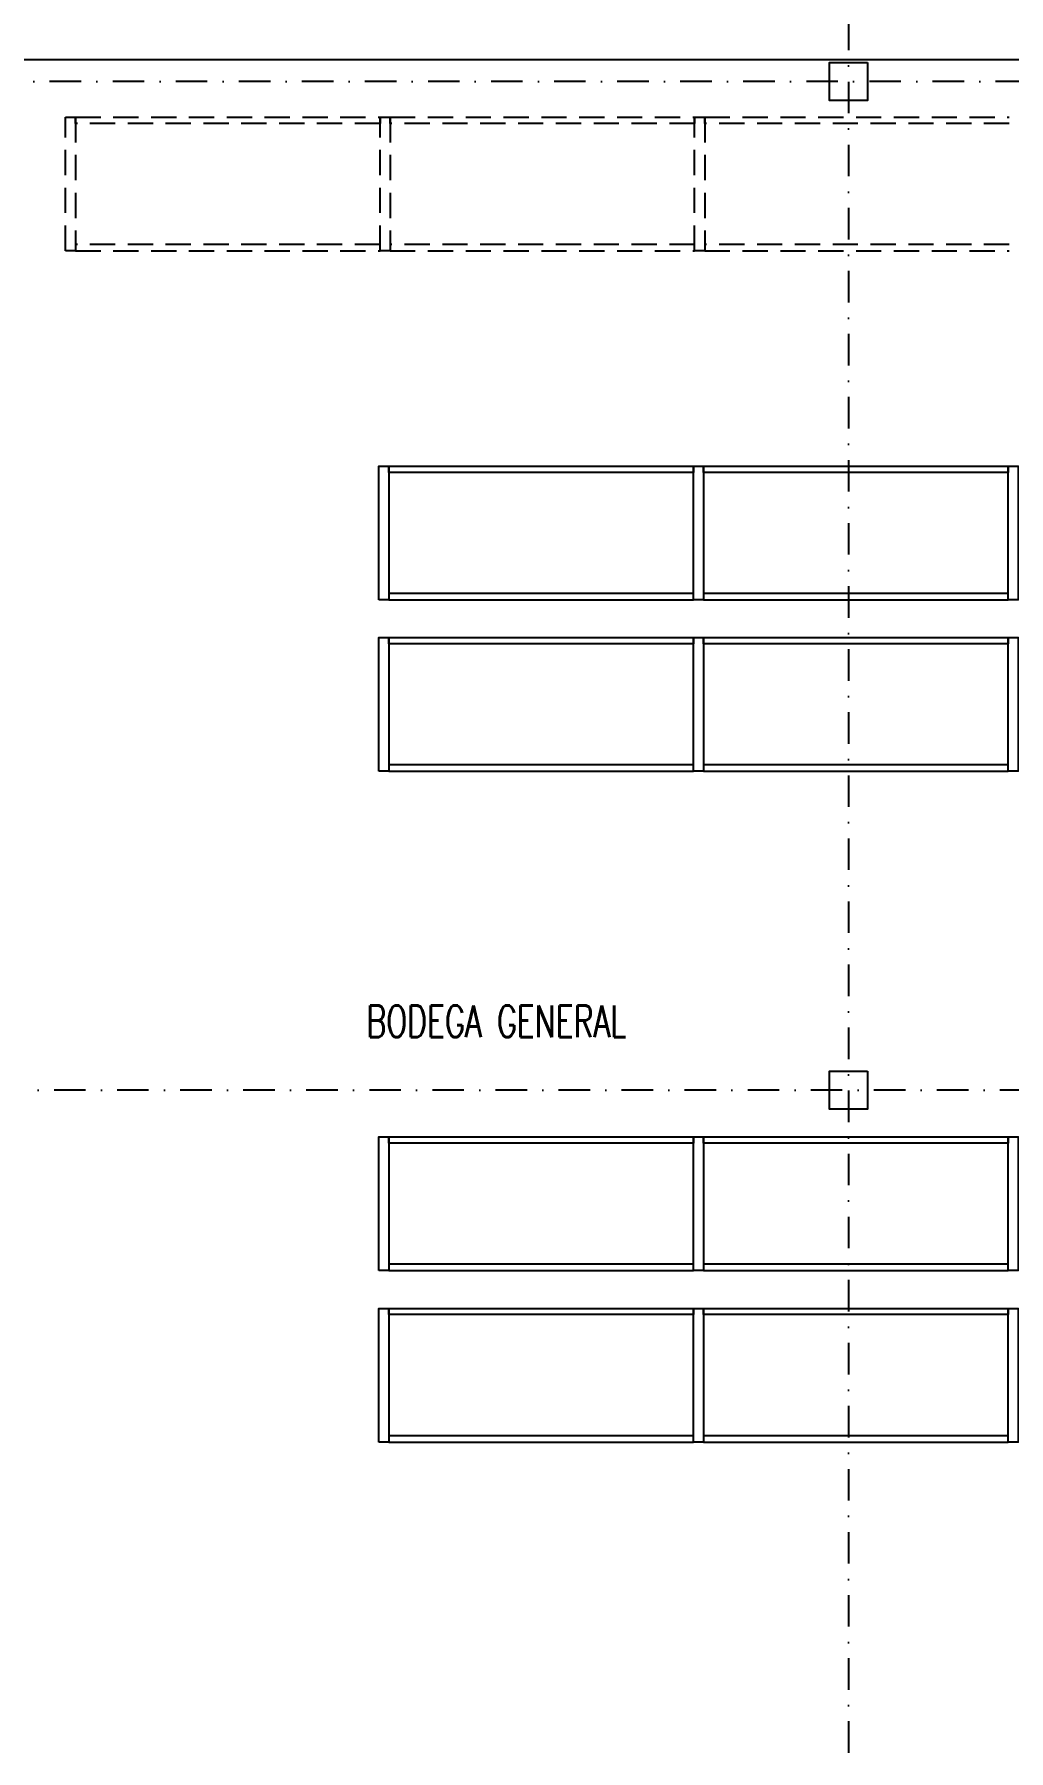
# Model space of a CAD drawing. Header units: millimetres. Extents: x 340 to 1003762, y 22 to 362022.
# Drawn here: x 629764 to 637491, y 293820 to 307432 of the extents above; entities that cross this region are included whole.
import ezdxf

# ---------------------------------------------------------------- set-up
doc = ezdxf.new("R2010")
doc.units = ezdxf.units.MM
for name, pattern in [('LSBB_P_002 - PLANTA 1° NIVEL SALA DE VENTAS$0$000_ALTILLO PROPUESTA$0$HIDDEN', [0.375, 0.25, -0.125]), ('LSBB_P_002 - PLANTA 1° NIVEL SALA DE VENTAS$0$DASHDOT2', [0.5, 0.25, -0.125, 0, -0.125]), ('LSBB_P_002 - PLANTA 1° NIVEL SALA DE VENTAS$0$DASHED', [0.75, 0.5, -0.25])]:
    doc.linetypes.add(name, pattern=pattern)
for name, color, linetype in [('A-DEMOLICION SV', 40, 'Continuous'), ('LSBB_P_002 - PLANTA 1° NIVEL SALA DE VENTAS$0$A-DEMOLICIONES', 30, 'LSBB_P_002 - PLANTA 1° NIVEL SALA DE VENTAS$0$DASHED'), ('LSBB_P_002 - PLANTA 1° NIVEL SALA DE VENTAS$0$A-Textos', 2, 'Continuous'), ('LSBB_P_002 - PLANTA 1° NIVEL SALA DE VENTAS$0$EJES', 8, 'LSBB_P_002 - PLANTA 1° NIVEL SALA DE VENTAS$0$DASHDOT2'), ('LSBB_P_002 - PLANTA 1° NIVEL SALA DE VENTAS$0$ESTRUCTURA', 5, 'Continuous'), ('LSBB_P_002 - PLANTA 1° NIVEL SALA DE VENTAS$0$MUROS', 5, 'Continuous'), ('LSBB_P_002 - PLANTA 1° NIVEL SALA DE VENTAS$0$RACKS BODEGAS', 2, 'Continuous')]:
    doc.layers.add(name, color=color, linetype=linetype)
doc.styles.add('LSBB_P_002 - PLANTA 1° NIVEL SALA DE VENTAS$0$ROMANS', font='romans')

# ---------------------------------------------------------------- blocks, each defined once
blk = doc.blocks.new('LSBB_P_002 - PLANTA 1° NIVEL SALA DE VENTAS$0$DEMOL')
at = {"layer": 'LSBB_P_002 - PLANTA 1° NIVEL SALA DE VENTAS$0$A-DEMOLICIONES', "linetype": 'LSBB_P_002 - PLANTA 1° NIVEL SALA DE VENTAS$0$000_ALTILLO PROPUESTA$0$HIDDEN', "ltscale": 0.8}
for p, q in [((1053.229, 319.823), (1053.229, 320.883)), ((1053.229, 320.883), (1053.309, 320.883)), ((1053.309, 320.833), (1053.309, 320.883)), ((1053.309, 320.883), (1055.724, 320.883)), ((1053.309, 320.883), (1053.309, 319.823)), ((1055.724, 320.833), (1053.309, 320.833)), ((1055.724, 319.823), (1055.724, 320.883)), ((1055.724, 320.883), (1055.804, 320.883)), ((1055.724, 320.883), (1055.724, 320.833)), ((1055.804, 320.833), (1055.804, 320.883)), ((1055.804, 320.883), (1058.219, 320.883)), ((1055.804, 320.883), (1055.804, 319.823)), ((1058.219, 320.833), (1055.804, 320.833)), ((1058.219, 319.823), (1058.219, 320.883)), ((1058.219, 320.883), (1058.299, 320.883)), ((1058.219, 320.883), (1058.219, 320.833)), ((1058.299, 320.883), (1058.299, 319.823)), ((1058.299, 320.833), (1058.299, 320.883)), ((1058.299, 320.883), (1060.714, 320.883)), ((1060.714, 320.833), (1058.299, 320.833)), ((1053.309, 319.823), (1053.229, 319.823)), ((1055.724, 319.873), (1053.309, 319.873)), ((1053.309, 319.873), (1053.309, 319.823)), ((1053.309, 319.823), (1055.724, 319.823)), ((1055.724, 319.823), (1055.724, 319.873)), ((1055.804, 319.823), (1055.724, 319.823)), ((1058.219, 319.873), (1055.804, 319.873)), ((1055.804, 319.873), (1055.804, 319.823)), ((1055.804, 319.823), (1058.219, 319.823)), ((1058.219, 319.823), (1058.219, 319.873)), ((1058.299, 319.823), (1058.219, 319.823)), ((1060.714, 319.873), (1058.299, 319.873)), ((1058.299, 319.873), (1058.299, 319.823)), ((1058.299, 319.823), (1060.714, 319.823))]:
    blk.add_line(p, q, dxfattribs=at)
blk = doc.blocks.new('LSBB_P_002 - PLANTA 1° NIVEL SALA DE VENTAS', base_point=(223.57, 14.22))
at = {"layer": 'LSBB_P_002 - PLANTA 1° NIVEL SALA DE VENTAS$0$EJES'}
for p, q in [((859.439, 330.166), (859.439, 242.519)), ((877.859, 321.166), (769.057, 321.166)), ((877.894, 313.166), (769.057, 313.166))]:
    blk.add_line(p, q, dxfattribs=at)
at = {"layer": 'LSBB_P_002 - PLANTA 1° NIVEL SALA DE VENTAS$0$ESTRUCTURA'}
for points in [[(859.589, 321.316), (859.589, 321.016), (859.289, 321.016), (859.289, 321.316)], [(859.589, 313.316), (859.589, 313.016), (859.289, 313.016), (859.289, 313.316)]]:
    blk.add_lwpolyline(points, close=True, dxfattribs=at)
at = {"layer": 'LSBB_P_002 - PLANTA 1° NIVEL SALA DE VENTAS$0$MUROS', "color": 5}
blk.add_line((824.874, 321.341), (874.614, 321.341), dxfattribs=at)
at = {"layer": 'LSBB_P_002 - PLANTA 1° NIVEL SALA DE VENTAS$0$RACKS BODEGAS', "color": 2}
for points in [[(855.715, 317.056), (855.715, 318.116), (855.795, 318.116), (855.795, 317.056)], [(858.21, 318.116), (858.21, 318.066), (855.795, 318.066), (855.795, 318.116)], [(858.21, 317.056), (858.21, 318.116), (858.29, 318.116), (858.29, 317.056)], [(860.705, 318.116), (860.705, 318.066), (858.29, 318.066), (858.29, 318.116)], [(860.705, 317.056), (860.705, 318.116), (860.785, 318.116), (860.785, 317.056)], [(858.21, 317.056), (858.21, 317.106), (855.795, 317.106), (855.795, 317.056)], [(860.705, 317.056), (860.705, 317.106), (858.29, 317.106), (858.29, 317.056)], [(855.715, 315.696), (855.715, 316.756), (855.795, 316.756), (855.795, 315.696)], [(858.21, 316.756), (858.21, 316.706), (855.795, 316.706), (855.795, 316.756)], [(858.21, 315.696), (858.21, 316.756), (858.29, 316.756), (858.29, 315.696)], [(860.705, 316.756), (860.705, 316.706), (858.29, 316.706), (858.29, 316.756)], [(860.705, 315.696), (860.705, 316.756), (860.785, 316.756), (860.785, 315.696)], [(858.21, 315.696), (858.21, 315.746), (855.795, 315.746), (855.795, 315.696)], [(860.705, 315.696), (860.705, 315.746), (858.29, 315.746), (858.29, 315.696)], [(855.715, 311.736), (855.715, 312.796), (855.795, 312.796), (855.795, 311.736)], [(858.21, 312.796), (858.21, 312.746), (855.795, 312.746), (855.795, 312.796)], [(858.21, 311.736), (858.21, 312.796), (858.29, 312.796), (858.29, 311.736)], [(860.705, 312.796), (860.705, 312.746), (858.29, 312.746), (858.29, 312.796)], [(860.705, 311.736), (860.705, 312.796), (860.785, 312.796), (860.785, 311.736)], [(858.21, 311.736), (858.21, 311.786), (855.795, 311.786), (855.795, 311.736)], [(860.705, 311.736), (860.705, 311.786), (858.29, 311.786), (858.29, 311.736)], [(855.715, 310.376), (855.715, 311.436), (855.795, 311.436), (855.795, 310.376)], [(858.21, 311.436), (858.21, 311.386), (855.795, 311.386), (855.795, 311.436)], [(858.21, 310.376), (858.21, 311.436), (858.29, 311.436), (858.29, 310.376)], [(860.705, 311.436), (860.705, 311.386), (858.29, 311.386), (858.29, 311.436)], [(860.705, 310.376), (860.705, 311.436), (860.785, 311.436), (860.785, 310.376)], [(858.21, 310.376), (858.21, 310.426), (855.795, 310.426), (855.795, 310.376)], [(860.705, 310.376), (860.705, 310.426), (858.29, 310.426), (858.29, 310.376)]]:
    blk.add_lwpolyline(points, close=True, dxfattribs=at)
at = {"layer": 'LSBB_P_002 - PLANTA 1° NIVEL SALA DE VENTAS$0$A-DEMOLICIONES'}
blk.add_blockref('LSBB_P_002 - PLANTA 1° NIVEL SALA DE VENTAS$0$DEMOL', (-200, 0), dxfattribs=at)
at = {"layer": 'LSBB_P_002 - PLANTA 1° NIVEL SALA DE VENTAS$0$A-Textos', "color": 2, "insert": (856.648, 313.838, 0), "char_height": 0.25, "width": 3.65265, "attachment_point": 2, "style": 'LSBB_P_002 - PLANTA 1° NIVEL SALA DE VENTAS$0$ROMANS'}
blk.add_mtext('{\\W0.7;BODEGA GENERAL}', dxfattribs=at)

msp = doc.modelspace()

# ---------------------------------------------------------------- block references
at = {"layer": 'A-DEMOLICION SV', "xscale": 1000, "yscale": 1000, "zscale": 1000}
msp.add_blockref('LSBB_P_002 - PLANTA 1° NIVEL SALA DE VENTAS', (351, 112), dxfattribs=at)

doc.saveas('drawing.dxf')
